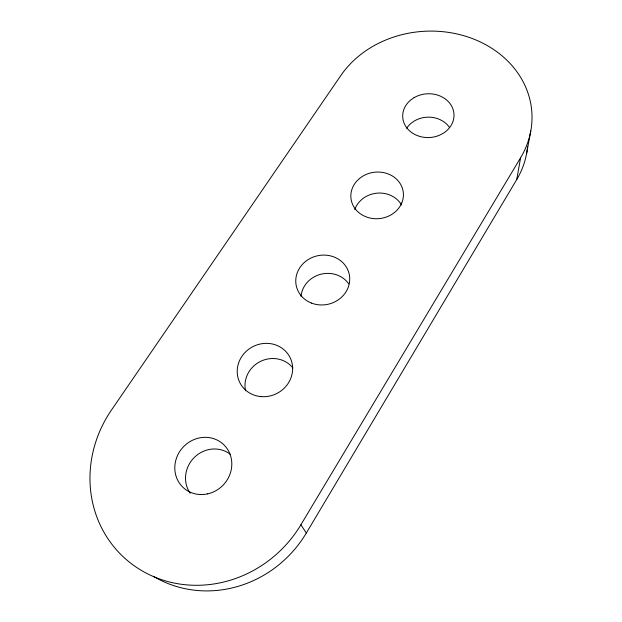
<?xml version="1.0" encoding="UTF-8"?>
<svg xmlns="http://www.w3.org/2000/svg" width="622" height="622" viewBox="0 0 622 622"><rect width="100%" height="100%" fill="white"/><g stroke="black" fill="none" stroke-linecap="round" stroke-linejoin="round"><path stroke-width="0.93" d="M153.455 576.345A113.08 106.199 -48.6 0 0 306.327 533.023L516.765 179.501L520.591 157.763A102.785 87.725 -3.1 0 0 479.01 41.34A102.785 87.725 -3.1 0 0 340.848 75.495L111.493 410.015A118.157 110.491 -46.9 0 0 140.463 569.884A118.157 110.491 -46.9 0 0 300.877 524.797L520.591 157.763M526.609 153.502L530.791 130.939M300.877 524.797L306.327 533.023M406.664 128.264A24.693 21.272 -2.9 0 1 411.414 123.016L414.423 120.932A24.693 21.272 -2.9 0 1 439.987 119.595L443.214 121.36A24.693 21.272 -2.9 0 1 449.535 127.494M527.526 146.745A98.836 85.214 -2.8 0 1 516.765 179.501M354.789 209.575A25.3 22.594 -6.3 0 1 359.423 201.746L362.152 199.149A25.3 22.594 -6.3 0 1 401.524 204.988M301.025 296.336A26 23.986 -13.2 0 1 320.657 274.286A26 23.986 -13.2 0 1 348.717 283.85M190.215 493.262A28.239 26.513 -48.2 0 1 194.6 457.162A28.239 26.513 -48.2 0 1 230.505 454.464M245.566 390.795A26.901 25.37 -27.9 0 1 260.634 361.335A26.901 25.37 -27.9 0 1 292.908 367.952M401.75 203.005L399.985 206.38A26.342 23.317 -6.5 0 1 367.516 217.358L363.777 215.834A26.342 23.317 -6.5 0 1 356.818 181.056L359.656 178.374A26.342 23.317 -6.5 0 1 392.023 175.785A26.342 23.317 -6.5 0 1 401.75 203.005M414.065 97.677L410.932 99.831A25.673 21.902 -3.2 0 0 415.768 134.943L419.446 136.342A25.673 21.902 -3.2 0 0 439.249 135.332L442.786 133.559A25.673 21.902 -3.2 0 0 443.991 98.051L440.64 96.239A25.673 21.902 -3.2 0 0 414.065 97.677M207.585 493.876A29.498 27.578 -46.6 0 0 225.568 446.619A29.498 27.578 -46.6 0 0 176.757 457.333A29.498 27.578 -46.6 0 0 207.585 493.876M261.092 396.618A28.068 26.311 -27 0 0 290.614 358.738A28.068 26.311 -27 0 0 243.062 354.758A28.068 26.311 -27 0 0 261.092 396.618M311.482 303.085A27.104 24.818 -13.2 0 0 349.618 276.743A27.104 24.818 -13.2 0 0 307.144 260.26A27.104 24.818 -13.2 0 0 311.482 303.085"/></g></svg>
